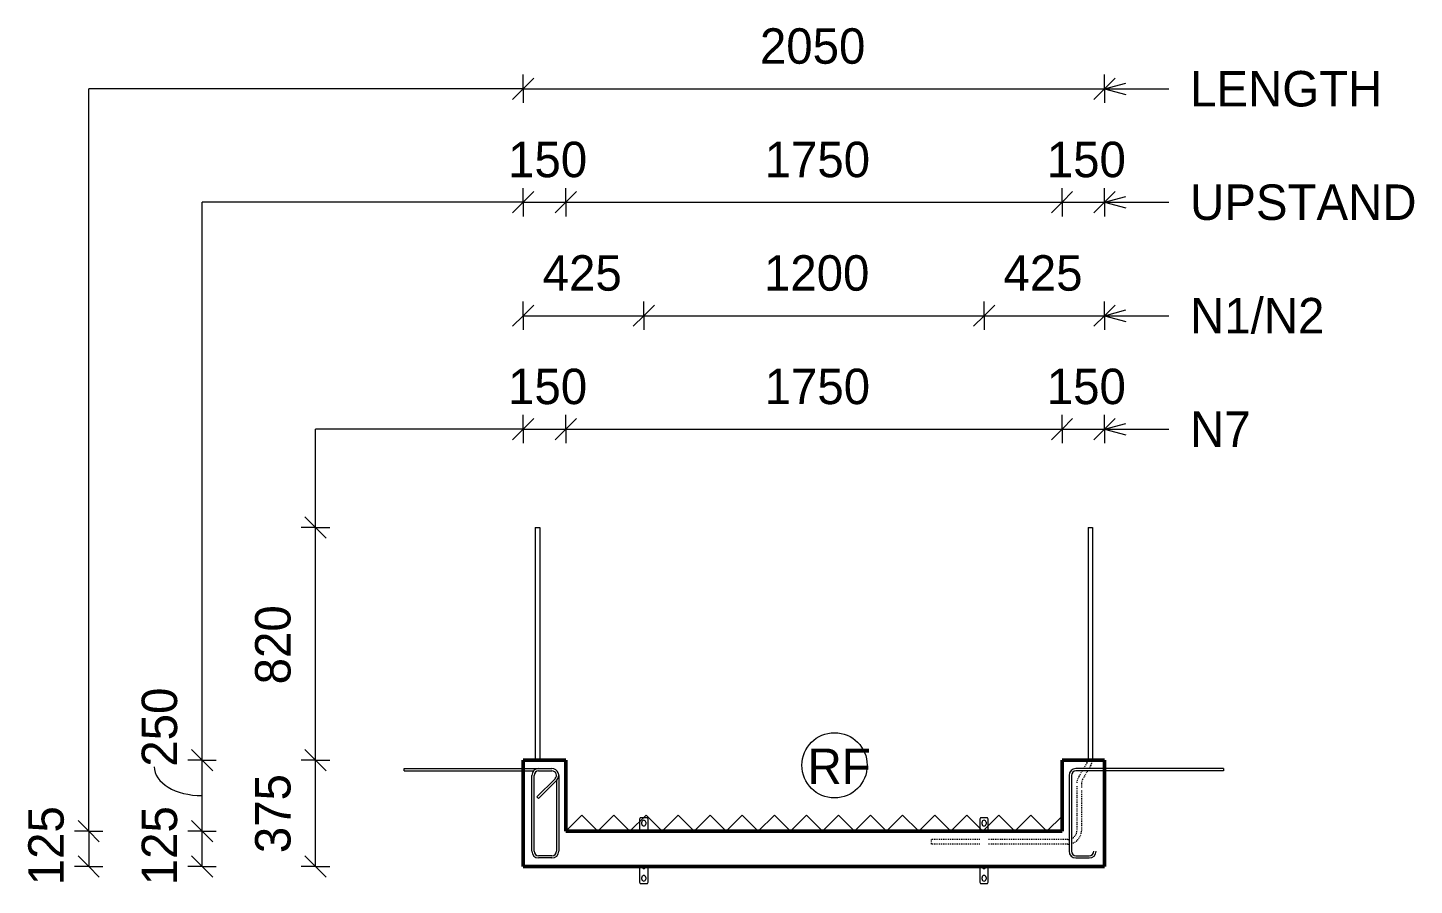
# Model space of a CAD drawing. Header units: millimetres. Extents: x 59546 to 97856, y 2513 to 30499.
# Drawn here: x 80246 to 85136, y 2759 to 5782 of the extents above; entities that cross this region are included whole.
import ezdxf

# ---------------------------------------------------------------- set-up
doc = ezdxf.new("R2010")
doc.units = ezdxf.units.MM
doc.linetypes.add('Dash', pattern=[6.36, 3.18, -3.18])
for name, color, linetype, lineweight in [('A-ANNO-DIMS', 211, 'Continuous', 9), ('A-ANNO-DIMS-50', 211, 'Continuous', 9), ('A-DETL-MBND', 5, 'Continuous', 18), ('A-FLOR', 192, 'Continuous', 18), ('A-GENM', 13, 'Continuous', 18), ('G-ANNO-TEXT', 231, 'Continuous', 9), ('S-RBAR', 171, 'Continuous', 18)]:
    doc.layers.add(name, color=color, linetype=linetype, lineweight=lineweight)
doc.styles.add('Nirmala UI Semilight', font='NirmalaS.ttf', dxfattribs={"height": 125})
doc.dimstyles.new('Diagonal_-_2_5mm_NI_UI', dxfattribs={"dimscale": 304.8, "dimtxt": 130.920493, "dimasz": 0.246063, "dimexe": 0.164042, "dimexo": 0.0625, "dimgap": 0.164042, "dimtad": 1, "dimdec": 0, "dimzin": 0, "dimdsep": 46, "dimtxsty": 'Nirmala UI Semilight', "dimblk1": 'OBLIQUE', "dimblk2": 'OBLIQUE', "dimsah": 1, "dimcen": 0.09, "dimazin": 0, "dimtfac": 1, "dimtdec": 4, "dimtix": 1, "dimtmove": 0, "dimatfit": 3, "dimfxl": 0.164042, "dimfxlon": 1, "dimtvp": 1, "dimtolj": 1, "dimtzin": 0, "dimarcsym": 2})
doc.dimstyles.new('Diagonal_-_2_5mm_NI_UI_1', dxfattribs={"dimscale": 304.8, "dimtxt": 130.920493, "dimasz": 0.246063, "dimexe": 0.164042, "dimexo": 0.0625, "dimgap": 0.164042, "dimtad": 1, "dimdec": 0, "dimzin": 0, "dimdsep": 46, "dimtxsty": 'Nirmala UI Semilight', "dimblk1": 'OBLIQUE', "dimblk2": 'OBLIQUE', "dimsah": 1, "dimcen": 0.09, "dimazin": 0, "dimtfac": 1, "dimtdec": 4, "dimtix": 1, "dimtmove": 1, "dimatfit": 3, "dimfxl": 0.164042, "dimfxlon": 1, "dimtvp": 1, "dimtolj": 1, "dimtzin": 0, "dimarcsym": 2})

# ---------------------------------------------------------------- blocks, each defined once
blk = doc.blocks.new('RR spread anchor face based - RR-SA-2_5-150-3355620-Elevation Right2')
at = {"layer": 'A-GENM'}
for p, q in [((26660.4, 2824.8), (26660.4, 2769.8)), ((26690.4, 2769.8), (26690.4, 2824.8)), ((26660.4, 2769.8), (26662.9, 2764.8)), ((26662.9, 2764.8), (26687.9, 2764.8)), ((26668.4, 2780.3), (26668.4, 2786.3)), ((26682.4, 2786.3), (26682.4, 2780.3)), ((26687.9, 2764.8), (26690.4, 2769.8))]:
    blk.add_line(p, q, dxfattribs=at)
for centre, start, end in [((26675.4, 2824.8), 180, 0), ((26675.4, 2786.3), 0, 180), ((26675.4, 2780.3), 180, 0)]:
    blk.add_arc(centre, 7, start, end, dxfattribs=at)
blk = doc.blocks.new('RR spread anchor face based - RR-SA-2_5-150-614724-Elevation Right2')
at = {"layer": 'A-GENM'}
for p, q in [((26662.9, 2996.1), (26660.4, 2991.1)), ((26660.4, 2991.1), (26660.4, 2949.8)), ((26687.9, 2996.1), (26662.9, 2996.1)), ((26690.4, 2991.1), (26687.9, 2996.1)), ((26690.4, 2949.8), (26690.4, 2991.1)), ((26668.4, 2974.6), (26668.4, 2980.6)), ((26682.4, 2980.6), (26682.4, 2974.6))]:
    blk.add_line(p, q, dxfattribs=at)
for centre, start, end in [((26675.4, 2980.6), 0, 180), ((26675.4, 2974.6), 180, 0)]:
    blk.add_arc(centre, 7, start, end, dxfattribs=at)
blk = doc.blocks.new('DIMBLOCK99-Elevation Right2')
at = {"layer": 'A-ANNO-DIMS-50'}
for p, q in [((81993.6, 5566.6), (81993.6, 5616.6)), ((81993.6, 5566.6), (82031.1, 5604.1)), ((84043.6, 5566.6), (84043.6, 5616.6)), ((84043.6, 5566.6), (84081.1, 5604.1)), ((81993.6, 5566.6), (81956.1, 5529.1)), ((81993.6, 5566.6), (84043.6, 5566.6)), ((81993.6, 5566.6), (81993.6, 5516.6)), ((84043.6, 5566.6), (84006.1, 5529.1)), ((84043.6, 5566.6), (84043.6, 5516.6))]:
    blk.add_line(p, q, dxfattribs=at)
at = {"layer": 'A-ANNO-DIMS-50', "color": 0, "insert": (82828.2, 5779.7), "char_height": 125, "width": 457.032, "attachment_point": 1, "line_spacing_factor": 1.142579, "style": 'Nirmala UI Semilight'}
blk.add_mtext('2050', dxfattribs=at)
blk = doc.blocks.new('_Oblique')
at = {"color": 0, "linetype": 'ByBlock', "lineweight": -2}
blk.add_line((-0.5, -0.5), (0.5, 0.5), dxfattribs=at)
blk = doc.blocks.new('DIMBLOCK100-Elevation Right2')
at = {"layer": 'A-ANNO-DIMS-50'}
for p, q in [((81993.6, 5166.6), (81993.6, 5216.6)), ((81993.6, 5166.6), (82031.1, 5204.1)), ((82143.6, 5166.6), (82143.6, 5216.6)), ((82143.6, 5166.6), (82181.1, 5204.1)), ((81993.6, 5166.6), (81956.1, 5129.1)), ((81993.6, 5166.6), (82143.6, 5166.6)), ((81993.6, 5166.6), (81993.6, 5116.6)), ((82143.6, 5166.6), (82106.1, 5129.1)), ((82143.6, 5166.6), (82143.6, 5116.6))]:
    blk.add_line(p, q, dxfattribs=at)
at = {"layer": 'A-ANNO-DIMS-50', "color": 0, "insert": (81940, 5379.7), "char_height": 125, "width": 308.496, "attachment_point": 1, "line_spacing_factor": 1.142579, "style": 'Nirmala UI Semilight'}
blk.add_mtext('150', dxfattribs=at)
blk = doc.blocks.new('DIMBLOCK101-Elevation Right2')
at = {"layer": 'A-ANNO-DIMS-50'}
for p, q in [((82143.6, 5166.6), (82143.6, 5216.6)), ((82143.6, 5166.6), (82181.1, 5204.1)), ((83893.6, 5166.6), (83893.6, 5216.6)), ((83893.6, 5166.6), (83931.1, 5204.1)), ((82143.6, 5166.6), (82106.1, 5129.1)), ((82143.6, 5166.6), (83893.6, 5166.6)), ((82143.6, 5166.6), (82143.6, 5116.6)), ((83893.6, 5166.6), (83856.1, 5129.1)), ((83893.6, 5166.6), (83893.6, 5116.6))]:
    blk.add_line(p, q, dxfattribs=at)
at = {"layer": 'A-ANNO-DIMS-50', "color": 0, "insert": (82844.8, 5379.7), "char_height": 125, "width": 417.041, "attachment_point": 1, "line_spacing_factor": 1.142579, "style": 'Nirmala UI Semilight'}
blk.add_mtext('1750', dxfattribs=at)
blk = doc.blocks.new('DIMBLOCK102-Elevation Right2')
at = {"layer": 'A-ANNO-DIMS-50'}
for p, q in [((83893.6, 5166.6), (83893.6, 5216.6)), ((83893.6, 5166.6), (83931.1, 5204.1)), ((84043.6, 5166.6), (84043.6, 5216.6)), ((84043.6, 5166.6), (84081.1, 5204.1)), ((83893.6, 5166.6), (83856.1, 5129.1)), ((83893.6, 5166.6), (84043.6, 5166.6)), ((83893.6, 5166.6), (83893.6, 5116.6)), ((84043.6, 5166.6), (84006.1, 5129.1)), ((84043.6, 5166.6), (84043.6, 5116.6))]:
    blk.add_line(p, q, dxfattribs=at)
at = {"layer": 'A-ANNO-DIMS-50', "color": 0, "insert": (83840, 5379.7), "char_height": 125, "width": 308.496, "attachment_point": 1, "line_spacing_factor": 1.142579, "style": 'Nirmala UI Semilight'}
blk.add_mtext('150', dxfattribs=at)
blk = doc.blocks.new('DIMBLOCK103-Elevation Right2')
at = {"layer": 'A-ANNO-DIMS-50'}
for p, q in [((81993.6, 4766.6), (81993.6, 4816.6)), ((81993.6, 4766.6), (82031.1, 4804.1)), ((82418.6, 4766.6), (82418.6, 4816.6)), ((82418.6, 4766.6), (82456.1, 4804.1)), ((81993.6, 4766.6), (81956.1, 4729.1)), ((81993.6, 4766.6), (82418.6, 4766.6)), ((81993.6, 4766.6), (81993.6, 4716.6)), ((82418.6, 4766.6), (82381.1, 4729.1)), ((82418.6, 4766.6), (82418.6, 4716.6))]:
    blk.add_line(p, q, dxfattribs=at)
at = {"layer": 'A-ANNO-DIMS-50', "color": 0, "insert": (82062.1, 4979.7), "char_height": 125, "width": 345.63, "attachment_point": 1, "line_spacing_factor": 1.142579, "style": 'Nirmala UI Semilight'}
blk.add_mtext('425', dxfattribs=at)
blk = doc.blocks.new('DIMBLOCK104-Elevation Right2')
at = {"layer": 'A-ANNO-DIMS-50'}
for p, q in [((82418.6, 4766.6), (82418.6, 4816.6)), ((82418.6, 4766.6), (82456.1, 4804.1)), ((83618.6, 4766.6), (83618.6, 4816.6)), ((83618.6, 4766.6), (83656.1, 4804.1)), ((82418.6, 4766.6), (82381.1, 4729.1)), ((82418.6, 4766.6), (83618.6, 4766.6)), ((82418.6, 4766.6), (82418.6, 4716.6)), ((83618.6, 4766.6), (83581.1, 4729.1)), ((83618.6, 4766.6), (83618.6, 4716.6))]:
    blk.add_line(p, q, dxfattribs=at)
at = {"layer": 'A-ANNO-DIMS-50', "color": 0, "insert": (82842.4, 4979.7), "char_height": 125, "width": 422.754, "attachment_point": 1, "line_spacing_factor": 1.142579, "style": 'Nirmala UI Semilight'}
blk.add_mtext('1200', dxfattribs=at)
blk = doc.blocks.new('DIMBLOCK105-Elevation Right2')
at = {"layer": 'A-ANNO-DIMS-50'}
for p, q in [((83618.6, 4766.6), (83618.6, 4816.6)), ((83618.6, 4766.6), (83656.1, 4804.1)), ((84043.6, 4766.6), (84043.6, 4816.6)), ((84043.6, 4766.6), (84081.1, 4804.1)), ((83618.6, 4766.6), (83581.1, 4729.1)), ((83618.6, 4766.6), (84043.6, 4766.6)), ((83618.6, 4766.6), (83618.6, 4716.6)), ((84043.6, 4766.6), (84006.1, 4729.1)), ((84043.6, 4766.6), (84043.6, 4716.6))]:
    blk.add_line(p, q, dxfattribs=at)
at = {"layer": 'A-ANNO-DIMS-50', "color": 0, "insert": (83687.1, 4979.7), "char_height": 125, "width": 345.63, "attachment_point": 1, "line_spacing_factor": 1.142579, "style": 'Nirmala UI Semilight'}
blk.add_mtext('425', dxfattribs=at)
blk = doc.blocks.new('DIMBLOCK106-Elevation Right2')
at = {"layer": 'A-ANNO-DIMS-50'}
for p, q in [((81993.6, 4366.6), (81993.6, 4416.6)), ((81993.6, 4366.6), (82031.1, 4404.1)), ((82143.6, 4366.6), (82143.6, 4416.6)), ((82143.6, 4366.6), (82181.1, 4404.1)), ((81993.6, 4366.6), (81956.1, 4329.1)), ((81993.6, 4366.6), (82143.6, 4366.6)), ((81993.6, 4366.6), (81993.6, 4316.6)), ((82143.6, 4366.6), (82106.1, 4329.1)), ((82143.6, 4366.6), (82143.6, 4316.6))]:
    blk.add_line(p, q, dxfattribs=at)
at = {"layer": 'A-ANNO-DIMS-50', "color": 0, "insert": (81940, 4579.7), "char_height": 125, "width": 308.496, "attachment_point": 1, "line_spacing_factor": 1.142579, "style": 'Nirmala UI Semilight'}
blk.add_mtext('150', dxfattribs=at)
blk = doc.blocks.new('DIMBLOCK107-Elevation Right2')
at = {"layer": 'A-ANNO-DIMS-50'}
for p, q in [((82143.6, 4366.6), (82143.6, 4416.6)), ((82143.6, 4366.6), (82181.1, 4404.1)), ((83893.6, 4366.6), (83893.6, 4416.6)), ((83893.6, 4366.6), (83931.1, 4404.1)), ((82143.6, 4366.6), (82106.1, 4329.1)), ((82143.6, 4366.6), (83893.6, 4366.6)), ((82143.6, 4366.6), (82143.6, 4316.6)), ((83893.6, 4366.6), (83856.1, 4329.1)), ((83893.6, 4366.6), (83893.6, 4316.6))]:
    blk.add_line(p, q, dxfattribs=at)
at = {"layer": 'A-ANNO-DIMS-50', "color": 0, "insert": (82844.8, 4579.7), "char_height": 125, "width": 417.041, "attachment_point": 1, "line_spacing_factor": 1.142579, "style": 'Nirmala UI Semilight'}
blk.add_mtext('1750', dxfattribs=at)
blk = doc.blocks.new('DIMBLOCK108-Elevation Right2')
at = {"layer": 'A-ANNO-DIMS-50'}
for p, q in [((83893.6, 4366.6), (83893.6, 4416.6)), ((83893.6, 4366.6), (83931.1, 4404.1)), ((84043.6, 4366.6), (84043.6, 4416.6)), ((84043.6, 4366.6), (84081.1, 4404.1)), ((83893.6, 4366.6), (83856.1, 4329.1)), ((83893.6, 4366.6), (84043.6, 4366.6)), ((83893.6, 4366.6), (83893.6, 4316.6)), ((84043.6, 4366.6), (84006.1, 4329.1)), ((84043.6, 4366.6), (84043.6, 4316.6))]:
    blk.add_line(p, q, dxfattribs=at)
at = {"layer": 'A-ANNO-DIMS-50', "color": 0, "insert": (83840, 4579.7), "char_height": 125, "width": 308.496, "attachment_point": 1, "line_spacing_factor": 1.142579, "style": 'Nirmala UI Semilight'}
blk.add_mtext('150', dxfattribs=at)
blk = doc.blocks.new('DIMBLOCK109-Elevation Right2')
at = {"layer": 'A-ANNO-DIMS-50'}
for p, q in [((80460.7, 2949.8), (80423.2, 2987.3)), ((80460.7, 2949.8), (80410.7, 2949.8)), ((80460.7, 2949.8), (80460.7, 2824.8)), ((80460.7, 2949.8), (80498.2, 2912.3)), ((80460.7, 2949.8), (80510.7, 2949.8)), ((80460.7, 2824.8), (80423.2, 2862.3)), ((80460.7, 2824.8), (80410.7, 2824.8)), ((80460.7, 2824.8), (80498.2, 2787.3)), ((80460.7, 2824.8), (80510.7, 2824.8))]:
    blk.add_line(p, q, dxfattribs=at)
at = {"layer": 'A-ANNO-DIMS-50', "color": 0, "insert": (80247.6, 2758.7), "char_height": 125, "width": 308.496, "attachment_point": 1, "rotation": 90, "line_spacing_factor": 1.142579, "style": 'Nirmala UI Semilight'}
blk.add_mtext('125', dxfattribs=at)
blk = doc.blocks.new('DIMBLOCK110-Elevation Right2')
at = {"layer": 'A-ANNO-DIMS-50'}
for p, q in [((80860.7, 2949.8), (80823.2, 2987.3)), ((80860.7, 2949.8), (80810.7, 2949.8)), ((80860.7, 2824.8), (80860.7, 2949.8)), ((80860.7, 2949.8), (80898.2, 2912.3)), ((80860.7, 2949.8), (80910.7, 2949.8)), ((80860.7, 2824.8), (80823.2, 2862.3)), ((80860.7, 2824.8), (80810.7, 2824.8)), ((80860.7, 2824.8), (80898.2, 2787.3)), ((80860.7, 2824.8), (80910.7, 2824.8))]:
    blk.add_line(p, q, dxfattribs=at)
at = {"layer": 'A-ANNO-DIMS-50', "color": 0, "insert": (80647.6, 2758.7), "char_height": 125, "width": 308.496, "attachment_point": 1, "rotation": 90, "line_spacing_factor": 1.142579, "style": 'Nirmala UI Semilight'}
blk.add_mtext('125', dxfattribs=at)
blk = doc.blocks.new('DIMBLOCK111-Elevation Right2')
at = {"layer": 'A-ANNO-DIMS-50'}
for p, q in [((80860.7, 3199.8), (80823.2, 3237.3)), ((80860.7, 3199.8), (80810.7, 3199.8)), ((80860.7, 2949.8), (80860.7, 3199.8)), ((80860.7, 3199.8), (80898.2, 3162.3)), ((80860.7, 3199.8), (80910.7, 3199.8)), ((80860.7, 2949.8), (80823.2, 2987.3)), ((80860.7, 2949.8), (80810.7, 2949.8)), ((80860.7, 2949.8), (80898.2, 2912.3)), ((80860.7, 2949.8), (80910.7, 2949.8))]:
    blk.add_line(p, q, dxfattribs=at)
blk.add_ellipse((80860.7, 3176.6), major_axis=(169, 0), ratio=0.602816, start_param=3.141593, end_param=4.712389, dxfattribs=at)
at = {"layer": 'A-ANNO-DIMS-50', "color": 0, "insert": (80647.6, 3176.6), "char_height": 125, "width": 342.774, "attachment_point": 1, "rotation": 90, "line_spacing_factor": 1.142579, "style": 'Nirmala UI Semilight'}
blk.add_mtext('250', dxfattribs=at)
blk = doc.blocks.new('DIMBLOCK112-Elevation Right2')
at = {"layer": 'A-ANNO-DIMS-50'}
for p, q in [((81260.7, 3199.8), (81223.2, 3237.3)), ((81260.7, 3199.8), (81210.7, 3199.8)), ((81260.7, 2824.8), (81260.7, 3199.8)), ((81260.7, 3199.8), (81298.2, 3162.3)), ((81260.7, 3199.8), (81310.7, 3199.8)), ((81260.7, 2824.8), (81223.2, 2862.3)), ((81260.7, 2824.8), (81210.7, 2824.8)), ((81260.7, 2824.8), (81298.2, 2787.3)), ((81260.7, 2824.8), (81310.7, 2824.8))]:
    blk.add_line(p, q, dxfattribs=at)
at = {"layer": 'A-ANNO-DIMS-50', "color": 0, "insert": (81047.6, 2871.8), "char_height": 125, "width": 337.061, "attachment_point": 1, "rotation": 90, "line_spacing_factor": 1.142579, "style": 'Nirmala UI Semilight'}
blk.add_mtext('375', dxfattribs=at)
blk = doc.blocks.new('DIMBLOCK113-Elevation Right2')
at = {"layer": 'A-ANNO-DIMS-50'}
for p, q in [((81260.7, 4019.8), (81210.7, 4019.8)), ((81260.7, 4019.8), (81223.2, 4057.3)), ((81260.7, 3199.8), (81260.7, 4019.8)), ((81260.7, 4019.8), (81298.2, 3982.3)), ((81260.7, 4019.8), (81310.7, 4019.8)), ((81260.7, 3199.8), (81223.2, 3237.3)), ((81260.7, 3199.8), (81210.7, 3199.8)), ((81260.7, 3199.8), (81298.2, 3162.3)), ((81260.7, 3199.8), (81310.7, 3199.8))]:
    blk.add_line(p, q, dxfattribs=at)
at = {"layer": 'A-ANNO-DIMS-50', "color": 0, "insert": (81047.6, 3466.9), "char_height": 125, "width": 342.774, "attachment_point": 1, "rotation": 90, "line_spacing_factor": 1.142579, "style": 'Nirmala UI Semilight'}
blk.add_mtext('820', dxfattribs=at)

msp = doc.modelspace()

# ---------------------------------------------------------------- linework, layer by layer
at = {"layer": 'A-DETL-MBND'}
for p, q in [((80460.7, 2949.8), (80460.7, 5566.6)), ((81993.6, 5566.6), (80460.7, 5566.6)), ((80860.7, 3199.8), (80860.7, 5166.6)), ((81993.6, 5166.6), (80860.7, 5166.6)), ((81260.7, 4019.8), (81260.7, 4366.6)), ((81993.6, 4366.6), (81260.7, 4366.6)), ((82143.6, 2949.8), (82200.2, 3006.3)), ((82200.2, 3006.3), (82256.7, 2949.8)), ((82256.7, 2949.8), (82313.3, 3006.3)), ((82313.3, 3006.3), (82369.9, 2949.8)), ((82369.9, 2949.8), (82426.4, 3006.3)), ((82426.4, 3006.3), (82483, 2949.8)), ((82483, 2949.8), (82539.6, 3006.3)), ((82539.6, 3006.3), (82596.1, 2949.8)), ((82596.1, 2949.8), (82652.7, 3006.3)), ((82652.7, 3006.3), (82709.3, 2949.8)), ((82709.3, 2949.8), (82765.8, 3006.3)), ((82765.8, 3006.3), (82822.4, 2949.8)), ((82822.4, 2949.8), (82879, 3006.3)), ((82879, 3006.3), (82935.5, 2949.8)), ((82935.5, 2949.8), (82992.1, 3006.3)), ((82992.1, 3006.3), (83048.7, 2949.8)), ((83048.7, 2949.8), (83105.3, 3006.3)), ((83105.3, 3006.3), (83161.8, 2949.8)), ((83161.8, 2949.8), (83218.4, 3006.3)), ((83218.4, 3006.3), (83275, 2949.8)), ((83275, 2949.8), (83331.5, 3006.3)), ((83331.5, 3006.3), (83388.1, 2949.8)), ((83388.1, 2949.8), (83444.7, 3006.3)), ((83444.7, 3006.3), (83501.2, 2949.8)), ((83501.2, 2949.8), (83557.8, 3006.3)), ((83557.8, 3006.3), (83614.4, 2949.8)), ((83614.4, 2949.8), (83670.9, 3006.3)), ((83670.9, 3006.3), (83727.5, 2949.8)), ((83727.5, 2949.8), (83784.1, 3006.3)), ((83784.1, 3006.3), (83840.6, 2949.8)), ((83840.6, 2949.8), (83893.6, 3002.7))]:
    msp.add_line(p, q, dxfattribs=at)
msp.add_circle((83091.4, 3181.5), 115, dxfattribs=at)
at = {"layer": 'A-FLOR', "lineweight": 50}
for p, q in [((82143.6, 3199.8), (81993.6, 3199.8)), ((81993.6, 3199.8), (81993.6, 2824.8)), ((82143.6, 2949.8), (82143.6, 3199.8)), ((84043.6, 3199.8), (83893.6, 3199.8)), ((83893.6, 3199.8), (83893.6, 2949.8)), ((84043.6, 2949.8), (84043.6, 3199.8)), ((83893.6, 2949.8), (82143.6, 2949.8)), ((84043.6, 2824.8), (84043.6, 2949.8)), ((81993.6, 2824.8), (84043.6, 2824.8))]:
    msp.add_line(p, q, dxfattribs=at)
at = {"layer": 'G-ANNO-TEXT', "color": 250}
for p, q in [((84043.4, 5566.6), (84118.4, 5586.7)), ((84043.4, 5566.6), (84118.4, 5546.5)), ((84043.4, 5566.6), (84270.3, 5566.6)), ((84043.4, 5166.6), (84118.4, 5186.7)), ((84043.4, 5166.6), (84118.4, 5146.5)), ((84043.4, 5166.6), (84270.3, 5166.6)), ((84043.4, 4766.6), (84118.4, 4786.7)), ((84043.4, 4766.6), (84118.4, 4746.5)), ((84043.4, 4766.6), (84270.3, 4766.6)), ((84043.4, 4366.6), (84118.4, 4386.7)), ((84043.4, 4366.6), (84118.4, 4346.5)), ((84043.4, 4366.6), (84270.3, 4366.6))]:
    msp.add_line(p, q, dxfattribs=at)
at = {"layer": 'S-RBAR'}
for p, q in [((82035.6, 4019.8), (82035.6, 3205.9)), ((82035.6, 4019.8), (82051.6, 4019.8)), ((82051.6, 4019.8), (82051.6, 3205.9)), ((83985.6, 4019.8), (83985.6, 3205.9)), ((83985.6, 4019.8), (84001.6, 4019.8)), ((84001.6, 4019.8), (84001.6, 3205.9)), ((81573.6, 3169.8), (82047.2, 3169.8)), ((81573.6, 3161.8), (81573.6, 3169.8)), ((81573.6, 3161.8), (82029.8, 3161.8)), ((82023.6, 2878.8), (82023.6, 3145.8)), ((82031.6, 2878.8), (82031.6, 3145.8)), ((82105.9, 3134.4), (82041.6, 3070.1)), ((82047.6, 3169.8), (82094.6, 3169.8)), ((82047.6, 3161.8), (82094.6, 3161.8)), ((82118.6, 3145.4), (82118.6, 2878.8)), ((83918.6, 3145.8), (83918.6, 2878.8)), ((83926.6, 3145.8), (83926.6, 2878.8)), ((84463.6, 3169.8), (83942.6, 3169.8)), ((84463.6, 3161.8), (83942.6, 3161.8)), ((84463.6, 3169.8), (84463.6, 3161.8)), ((82111.6, 3128.8), (82047.2, 3064.4)), ((82110.6, 3127.7), (82110.6, 2878.8)), ((82041.6, 3070.1), (82047.2, 3064.4)), ((82094.6, 2862.8), (82047.6, 2862.8)), ((82094.6, 2854.8), (82047.6, 2854.8)), ((83942.6, 2862.8), (83989.6, 2862.8)), ((83942.6, 2854.8), (83989.6, 2854.8))]:
    msp.add_line(p, q, dxfattribs=at)
at = {"layer": 'S-RBAR', "linetype": 'Dash'}
for p, q in [((83981.2, 3189.6), (83969.5, 3169.8)), ((83995, 3181.5), (83988, 3169.8)), ((83964.8, 3161.8), (83952.7, 3141.2)), ((83983.3, 3161.8), (83966.5, 3133.1)), ((83946.1, 3108.3), (83946.1, 2951.8)), ((83962.1, 3116.9), (83962.1, 3103.7)), ((83962.1, 3092.3), (83962.1, 2951.8)), ((83603.6, 2919.8), (83431.7, 2919.8)), ((83431.7, 2919.8), (83431.7, 2903.8)), ((83603.6, 2903.8), (83431.7, 2903.8)), ((83914.1, 2919.8), (83633.6, 2919.8)), ((83914.1, 2903.8), (83633.6, 2903.8))]:
    msp.add_line(p, q, dxfattribs=at)
at = {"layer": 'S-RBAR'}
for centre, radius, start, end in [((82083.6, 3205.9), 48, 180, 187.3419), ((82083.6, 3205.9), 32, 180, 190.1552), ((83953.6, 3205.9), 32, 349.8448, 360), ((83953.6, 3205.9), 48, 352.6581, 360), ((82047.6, 3145.8), 24, 90, 180), ((82047.6, 3145.8), 16, 90, 180), ((82094.6, 3145.8), 24, 315, 90), ((82094.6, 3145.8), 16, 315, 90), ((83942.6, 3145.8), 24, 90, 180), ((83942.6, 3145.8), 16, 90, 180), ((82047.6, 2878.8), 24, 180, 270), ((82047.6, 2878.8), 16, 180, 270), ((82094.6, 2878.8), 16, 270, 360), ((82094.6, 2878.8), 24, 270, 0), ((83942.6, 2878.8), 24, 180, 270), ((83942.6, 2878.8), 16, 180, 270), ((83989.6, 2878.8), 16, 270, 360), ((83989.6, 2878.8), 24, 270, 0)]:
    msp.add_arc(centre, radius, start, end, dxfattribs=at)
at = {"layer": 'S-RBAR', "linetype": 'Dash'}
for centre, radius, start, end in [((83953.6, 3205.9), 32, 329.5345, 349.8448), ((83953.6, 3205.9), 48, 329.5345, 352.5988), ((83994.1, 3116.9), 48, 149.5345, 176.9365), ((83994.1, 3116.9), 32, 149.5345, 180), ((83914.1, 2951.8), 48, 285.1431, 360), ((83914.1, 2951.8), 32, 293.2632, 0), ((83914.1, 2951.8), 32, 270, 278.2112), ((83914.1, 2951.8), 48, 270, 275.4741)]:
    msp.add_arc(centre, radius, start, end, dxfattribs=at)

# ---------------------------------------------------------------- block references
at = {"layer": 'A-GENM'}
for name, p in [('RR spread anchor face based - RR-SA-2_5-150-614724-Elevation Right2', (55743.2, 0)), ('RR spread anchor face based - RR-SA-2_5-150-614724-Elevation Right2', (56943.2, 0)), ('RR spread anchor face based - RR-SA-2_5-150-3355620-Elevation Right2', (55743.2, 0)), ('RR spread anchor face based - RR-SA-2_5-150-3355620-Elevation Right2', (56943.2, 0))]:
    msp.add_blockref(name, p, dxfattribs=at)

# ---------------------------------------------------------------- texts
at = {"layer": 'G-ANNO-TEXT', "color": 7, "char_height": 125, "attachment_point": 1, "style": 'Nirmala UI Semilight'}
for s, insert, width in [('LENGTH', (84345.3, 5629.1), 765.612), ('UPSTAND', (84345.3, 5229.1), 909.915), ('N1/N2', (84345.3, 4829.1), 585.232), ('N7', (84345.3, 4429.1), 264.557), ('RF', (82996.2, 3240.4), 224.472)]:
    msp.add_mtext(s, dxfattribs=dict(at, insert=insert, width=width))

# ---------------------------------------------------------------- dimensions: what is measured, and where the dimension line sits
at = {"layer": 'A-ANNO-DIMS'}
for base, p1, p2, override, picture, middle in [((84043.6, 5566.6), (81993.6, 5516.6), (84043.6, 5516.6), {"dimpost": '<>', "dimfxl": 2050}, 'DIMBLOCK99-Elevation Right2', (83018.6, 5681.2)), ((82143.6, 5166.6), (81993.6, 5116.6), (82143.6, 5116.6), {"dimpost": '<>', "dimfxl": 150}, 'DIMBLOCK100-Elevation Right2', (82068.6, 5281.6)), ((83893.6, 5166.6), (82143.6, 5116.6), (83893.6, 5116.6), {"dimpost": '<>', "dimfxl": 1750}, 'DIMBLOCK101-Elevation Right2', (83018.6, 5281.6)), ((84043.6, 5166.6), (83893.6, 5116.6), (84043.6, 5116.6), {"dimpost": '<>', "dimfxl": 150}, 'DIMBLOCK102-Elevation Right2', (83968.6, 5281.6)), ((82418.6, 4766.6), (81993.6, 4716.6), (82418.6, 4716.6), {"dimpost": '<>', "dimfxl": 425}, 'DIMBLOCK103-Elevation Right2', (82206.1, 4881.2)), ((83618.6, 4766.6), (82418.6, 4716.6), (83618.6, 4716.6), {"dimpost": '<>', "dimfxl": 1200}, 'DIMBLOCK104-Elevation Right2', (83018.6, 4881.6)), ((84043.6, 4766.6), (83618.6, 4716.6), (84043.6, 4716.6), {"dimpost": '<>', "dimfxl": 425}, 'DIMBLOCK105-Elevation Right2', (83831.1, 4881.2)), ((82143.6, 4366.6), (81993.6, 4316.6), (82143.6, 4316.6), {"dimpost": '<>', "dimfxl": 150}, 'DIMBLOCK106-Elevation Right2', (82068.6, 4481.6)), ((83893.6, 4366.6), (82143.6, 4316.6), (83893.6, 4316.6), {"dimpost": '<>', "dimfxl": 1750}, 'DIMBLOCK107-Elevation Right2', (83018.6, 4481.6)), ((84043.6, 4366.6), (83893.6, 4316.6), (84043.6, 4316.6), {"dimpost": '<>', "dimfxl": 150}, 'DIMBLOCK108-Elevation Right2', (83968.6, 4481.6))]:
    dim = msp.add_linear_dim(base=base, p1=p1, p2=p2, dimstyle='Diagonal_-_2_5mm_NI_UI', override=override, dxfattribs=at)
    dim.commit()
    dim.dimension.update_dxf_attribs({"geometry": picture, "text_midpoint": middle})
for base, p1, p2, override, picture, middle in [((81260.7, 4019.8), (81310.7, 3199.8), (81310.7, 4019.8), {"dimpost": '<>', "dimfxl": 820}, 'DIMBLOCK113-Elevation Right2', (81146.1, 3609.8)), ((81260.7, 3199.8), (81310.7, 2824.8), (81310.7, 3199.8), {"dimpost": '<>', "dimfxl": 375}, 'DIMBLOCK112-Elevation Right2', (81146.1, 3012.3)), ((80460.7, 2824.8), (80510.7, 2949.8), (80510.7, 2824.8), {"dimpost": '<>', "dimfxl": 125}, 'DIMBLOCK109-Elevation Right2', (80345.8, 2887.3)), ((80860.7, 2949.8), (80910.7, 2824.8), (80910.7, 2949.8), {"dimpost": '<>', "dimfxl": 125}, 'DIMBLOCK110-Elevation Right2', (80745.8, 2887.3))]:
    dim = msp.add_linear_dim(base=base, p1=p1, p2=p2, angle=90, dimstyle='Diagonal_-_2_5mm_NI_UI', override=override, dxfattribs=at)
    dim.commit()
    dim.dimension.update_dxf_attribs({"geometry": picture, "text_midpoint": middle})
dim = msp.add_linear_dim(base=(80860.7, 3199.8), p1=(80910.7, 2949.8), p2=(80910.7, 3199.8), angle=90, dimstyle='Diagonal_-_2_5mm_NI_UI_1', override={"dimpost": '<>', "dimfxl": 250}, dxfattribs=at)
dim.commit()
dim.dimension.update_dxf_attribs({"geometry": 'DIMBLOCK111-Elevation Right2', "text_midpoint": (80731, 3348), "dimtype": 160, "text_rotation": 90})

doc.saveas('drawing.dxf')
